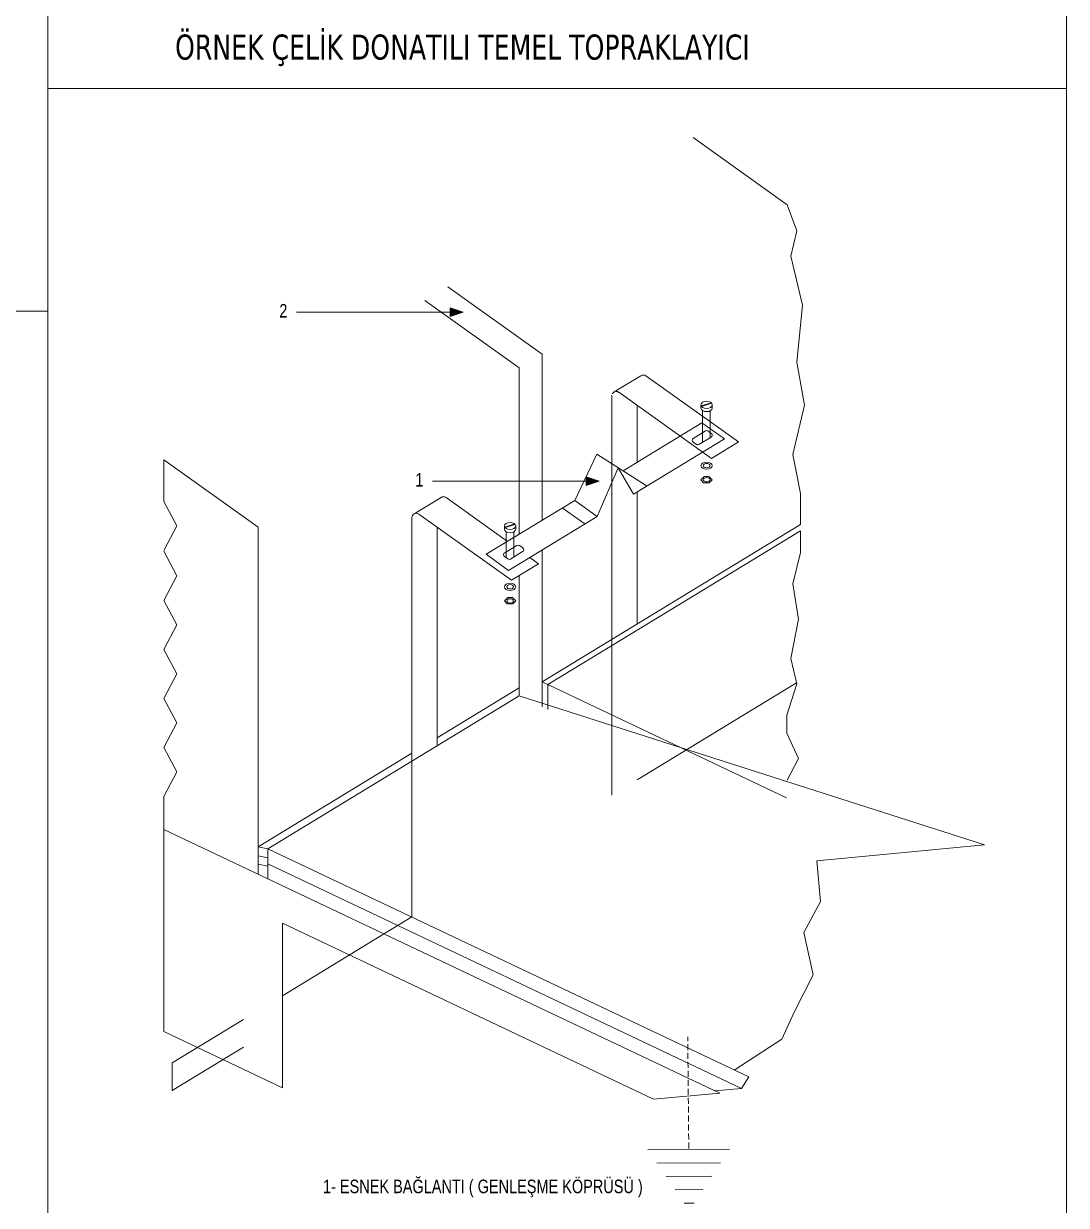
# Model space of a CAD drawing. Header units: millimetres. Extents: x -25043 to 36072, y 3768 to 12000.
# Drawn here: x -20596 to -18376, y 6624 to 9141 of the extents above; entities that cross this region are included whole.
import ezdxf

# ---------------------------------------------------------------- set-up
doc = ezdxf.new("R2010")
doc.units = ezdxf.units.MM
for name, pattern in [('DASHED', [19.05, 12.7, -6.35]), ('HIDDEN', [9.525, 6.35, -3.175]), ('SOLID_LINE', [0])]:
    doc.linetypes.add(name, pattern=pattern)
doc.layers.add('AHAT', color=4, linetype='Continuous', lineweight=30)
doc.layers.add('SEMBOL', color=3, linetype='Continuous', lineweight=18)
for name, color, linetype in [('CEVRE', 9, 'Continuous'), ('MIMARI', 2, 'SOLID_LINE'), ('topraklama', 3, 'DASHED'), ('YAZI', 7, 'Continuous'), ('YazılarY.', 7, 'Continuous')]:
    doc.layers.add(name, color=color, linetype=linetype)
doc.styles.add('2', font='wturkce.shx', dxfattribs={"height": 0.2})
doc.styles.add('ROMANS', font='tahoma.ttf')

# ---------------------------------------------------------------- blocks, each defined once
blk = doc.blocks.new('Topraklama')
at = {"layer": 'SEMBOL'}
for p, q in [((-18.29, 0), (18.29, 0)), ((-14.26, -6), (14.26, -6)), ((-10.24, -12), (10.24, -12)), ((-6.21, -18), (6.21, -18)), ((-2.19, -24), (2.19, -24))]:
    blk.add_line(p, q, dxfattribs=at)

msp = doc.modelspace()

# ---------------------------------------------------------------- hatches: boundary and pattern name
at = {"layer": 'MIMARI', "linetype": 'Continuous', "lineweight": 0}
for points in [[(-19687.8, 8535.2), (-19687.8, 8517), (-19660.5, 8526.1)], [(-19398.3, 8175.1), (-19398.3, 8157), (-19371.1, 8166.1)]]:
    msp.add_hatch(color=256, dxfattribs=at).paths.add_polyline_path(points)

# ---------------------------------------------------------------- linework, layer by layer
at = {"layer": 'AHAT', "linetype": 'Continuous', "lineweight": 0}
for p, q in [((-19338.7, 8356.1), (-19281.7, 8390.8)), ((-19074.1, 8249.7), (-19271.1, 8390.4)), ((-19343.9, 7861.6), (-19343.9, 8347.5)), ((-19131.6, 8214.6), (-19328.7, 8355.4)), ((-19153.4, 8326.3), (-19132.1, 8333)), ((-19152.8, 8325.4), (-19131.3, 8332.1)), ((-19290.1, 8206), (-19290.1, 8327.8)), ((-19154, 8328.8), (-19154, 8321.9)), ((-19150.4, 8248.8), (-19150.4, 8316.6)), ((-19134.2, 8258.6), (-19134.2, 8316.2)), ((-19130.2, 8328.8), (-19130.2, 8321.9)), ((-19319.7, 8188), (-19151.9, 8290.2)), ((-19104.2, 8256.1), (-19151.9, 8290.2)), ((-19170.5, 8257.3), (-19144.5, 8273.2)), ((-19158.3, 8244), (-19132.3, 8259.8)), ((-19132, 8267.8), (-19139.2, 8273)), ((-19297.4, 8138.4), (-19104.2, 8256.1)), ((-19163.6, 8244.2), (-19170.8, 8249.3)), ((-19131.6, 8214.6), (-19074.1, 8249.7)), ((-19422.7, 8125.3), (-19375.9, 8223.6)), ((-19375.9, 8223.6), (-19268.8, 8155.8)), ((-19330.5, 8194.8), (-19375, 8091.2)), ((-19330.5, 8194.8), (-19297.4, 8138.4)), ((-19154, 8169.3), (-19147.1, 8176.3)), ((-19154, 8169.3), (-19148.5, 8162.8)), ((-19148.5, 8162.8), (-19136.4, 8162.8)), ((-19147.1, 8176.3), (-19137.1, 8176.3)), ((-19137.1, 8176.3), (-19130.2, 8169.3)), ((-19130.2, 8169.3), (-19136.4, 8162.8)), ((-19764.4, 8096.8), (-19707.5, 8131.5)), ((-19566.3, 8037.8), (-19696.9, 8131.1)), ((-19290.1, 7861.6), (-19290.1, 8142.9)), ((-19611.4, 8010.3), (-19422.7, 8125.3)), ((-19401.6, 8074.9), (-19449.4, 8109)), ((-19375, 8091.2), (-19422.7, 8125.3)), ((-19769.7, 7602.3), (-19769.7, 8088.2)), ((-19557.4, 7955.3), (-19754.5, 8096)), ((-19563.6, 7976.2), (-19375, 8091.2)), ((-19715.8, 7602.3), (-19715.8, 8068.5)), ((-19572.3, 8070.7), (-19572.3, 8063.8)), ((-19571.7, 8068.3), (-19550.4, 8074.9)), ((-19571.1, 8067.3), (-19549.6, 8074)), ((-19568.7, 8003), (-19568.7, 8058.5)), ((-19552.5, 8004.7), (-19552.5, 8058.1)), ((-19548.5, 8070.7), (-19548.5, 8063.8)), ((-19563.6, 7976.2), (-19611.4, 8010.3)), ((-19565.1, 8000.4), (-19572.3, 8005.5)), ((-19572, 8013.5), (-19546, 8029.4)), ((-19559.8, 8000.2), (-19533.8, 8016)), ((-19533.5, 8024.1), (-19540.7, 8029.2)), ((-19557.4, 7955.3), (-19499.9, 7990.4)), ((-19499.9, 7990.4), (-19518.5, 8003.7)), ((-19572.3, 7911.3), (-19565.4, 7918.2)), ((-19572.3, 7911.3), (-19566.8, 7904.8)), ((-19566.8, 7904.8), (-19554.7, 7904.8)), ((-19565.4, 7918.2), (-19555.4, 7918.2)), ((-19555.4, 7918.2), (-19548.5, 7911.3)), ((-19548.5, 7911.3), (-19554.7, 7904.8)), ((-20280.3, 6927), (-20128.2, 7019.6)), ((-20280.3, 6868), (-20128.2, 6960.6)), ((-20280.3, 6927), (-20280.3, 6868))]:
    msp.add_line(p, q, dxfattribs=at)
at = {"layer": 'AHAT', "linetype": 'DASHED', "lineweight": 0, "ltscale": 100}
for p, q in [((-19343.9, 7497.3), (-19343.9, 7861.6)), ((-19290.1, 7530.1), (-18950.7, 7736.8)), ((-19769.7, 7238), (-19769.7, 7602.3)), ((-20045.3, 7070.1), (-19769.7, 7238))]:
    msp.add_line(p, q, dxfattribs=at)
at = {"layer": 'AHAT', "linetype": 'Continuous', "lineweight": 0}
for centre, radius, start, end in [((-19276.7, 8382.6), 9.62, 54.4707, 121.3437), ((-19168, 8253.2), 4.81, 121.3437, 234.4707), ((-19142, 8269.1), 4.81, 54.4707, 121.3437), ((-19134.8, 8263.9), 4.81, 301.3437, 54.4707), ((-19160.8, 8248.1), 4.81, 234.4707, 301.3437), ((-19702.5, 8123.3), 9.62, 54.4707, 121.3437), ((-19760, 8088.2), 9.62, 54.4707, 180), ((-19543.5, 8025.3), 4.81, 54.4707, 121.3437), ((-19569.5, 8009.4), 4.81, 121.3437, 234.4707), ((-19536.3, 8020.1), 4.81, 301.3437, 54.4707), ((-19562.3, 8004.3), 4.81, 234.4707, 301.3437)]:
    msp.add_arc(centre, radius, start, end, dxfattribs=at)
at = {"layer": 'AHAT', "linetype": 'HIDDEN', "lineweight": 0}
msp.add_arc((-19334.3, 8347.5), 9.62, 54.4707, 180, dxfattribs=at)
at = {"layer": 'AHAT', "linetype": 'Continuous', "lineweight": 0}
for centre, major_axis in [((-19142.1, 8328.8), (-11.9, 0)), ((-19142.1, 8199.1), (-11.9, 0)), ((-19141.9, 8199.2), (-7.17, 0)), ((-19141.9, 8169.2), (-7.17, 0)), ((-19560.4, 8070.7), (-11.9, 0)), ((-19560.4, 7941), (-11.9, 0)), ((-19560.2, 7941.1), (-7.17, 0)), ((-19560.2, 7911.1), (-7.17, 0))]:
    msp.add_ellipse(centre, major_axis=major_axis, ratio=0.641247, dxfattribs=at)
for centre in [(-19142.1, 8321.9), (-19560.4, 8063.8)]:
    msp.add_ellipse(centre, major_axis=(11.9, 0), ratio=0.641247, start_param=3.141593, end_param=6.283185, dxfattribs=at)
at = {"layer": 'CEVRE', "lineweight": 0}
msp.add_lwpolyline([(-18375.9, 9002.9), (-20545.1, 9002.9), (-20545.1, 10909.9), (-18375.9, 10909.9)], close=True, dxfattribs=at)
at = {"layer": 'MIMARI', "linetype": 'Continuous', "lineweight": 0}
for p, q in [((-18970.1, 8754.9), (-19170.9, 8898.3)), ((-18950.1, 8699.7), (-18970.1, 8754.9)), ((-18962.7, 8645.4), (-18950.1, 8699.7)), ((-18937.6, 8540.9), (-18962.7, 8645.4)), ((-19492.1, 8437), (-19692.9, 8580.4)), ((-19540.9, 8407.3), (-19741.7, 8550.7)), ((-19660.5, 8526.1), (-19687.8, 8535.2)), ((-19687.8, 8535.2), (-19687.8, 8517)), ((-18950.1, 8419.6), (-18937.6, 8540.9)), ((-19660.5, 8526.1), (-20015, 8526.1)), ((-19660.5, 8526.1), (-19687.8, 8517)), ((-19492.1, 8083), (-19492.1, 8437)), ((-18933.4, 8327.7), (-18950.1, 8419.6)), ((-19540.9, 8053.3), (-19540.9, 8407.3)), ((-18958.5, 8223.2), (-18933.4, 8327.7)), ((-20298.1, 8123), (-20298.1, 8211.8)), ((-20097.3, 8068.4), (-20298.1, 8211.8)), ((-18941.8, 8139.6), (-18958.5, 8223.2)), ((-19371.1, 8166.1), (-19725.5, 8166.1)), ((-19371.1, 8166.1), (-19398.3, 8175.1)), ((-19398.3, 8175.1), (-19398.3, 8157)), ((-19371.1, 8166.1), (-19398.3, 8157)), ((-18941.8, 8073.7), (-18941.8, 8139.6)), ((-20298.1, 8123), (-20269.8, 8070.8)), ((-20298.1, 8018.6), (-20269.8, 8070.8)), ((-20097.3, 7328.8), (-20097.3, 8068.4)), ((-19492.1, 7738.5), (-18941.8, 8073.7)), ((-19479.8, 7732.7), (-18941.8, 8060.4)), ((-18941.8, 8051.8), (-18941.8, 8060.4)), ((-18941.8, 8014.2), (-18941.8, 8051.8)), ((-20298.1, 8016.7), (-20269.8, 7964.5)), ((-19492.1, 7685.7), (-19492.1, 8019.8)), ((-18958.5, 7947.3), (-18941.8, 8014.2)), ((-20298.1, 7912.3), (-20269.8, 7964.5)), ((-19540.9, 7708.8), (-19540.9, 7965.4)), ((-18946, 7872.1), (-18958.5, 7947.3)), ((-20298.1, 7912.3), (-20269.8, 7860.1)), ((-20298.1, 7807.8), (-20269.8, 7860.1)), ((-18962.7, 7788.5), (-18946, 7872.1)), ((-20298.1, 7807.8), (-20269.8, 7755.6)), ((-18950.1, 7734.1), (-18962.7, 7788.5)), ((-20298.1, 7703.4), (-20269.8, 7755.6)), ((-19492.1, 7738.5), (-18971.7, 7491.8)), ((-19479.8, 7679.8), (-19479.8, 7732.7)), ((-18971, 7667.5), (-18950.1, 7734.1)), ((-20298.1, 7703.4), (-20269.8, 7651.2)), ((-20076.4, 7382.7), (-19540.9, 7708.8)), ((-19715.8, 7619.6), (-19540.9, 7726.1)), ((-19540.9, 7708.8), (-18550.1, 7391.2)), ((-18971, 7629.6), (-18971, 7667.5)), ((-20298.1, 7599), (-20269.8, 7651.2)), ((-18946, 7575.3), (-18971, 7629.6)), ((-20298.1, 7599), (-20269.8, 7546.8)), ((-20097.3, 7387.3), (-19769.7, 7586.8)), ((-18970.1, 7529), (-18946, 7575.3)), ((-20298.1, 7494.6), (-20269.8, 7546.8)), ((-20298.1, 6994.1), (-20298.1, 7494.6)), ((-20298.1, 7423.9), (-19113.6, 6862.4)), ((-20097.3, 7387.3), (-20076.4, 7382.7)), ((-20076.4, 7318.8), (-20076.4, 7382.7)), ((-20076.4, 7382.7), (-19052, 6897.1)), ((-18907.6, 7357.2), (-18550.1, 7391.2)), ((-20097.3, 7368.1), (-20076.4, 7363.6)), ((-20097.3, 7350.5), (-20076.4, 7345.9)), ((-20076.4, 7350.8), (-19067.7, 6872.6)), ((-18899.8, 7271.1), (-18907.6, 7357.2)), ((-18935, 7204.6), (-18899.8, 7271.1)), ((-20045.3, 6874.2), (-20045.3, 7224.3)), ((-20045.3, 7224.3), (-19254.9, 6849.6)), ((-18915.4, 7114.6), (-18935, 7204.6)), ((-18954.6, 7036.3), (-18915.4, 7114.6)), ((-18982, 6977.6), (-18954.6, 7036.3)), ((-20298.1, 6994.1), (-20045.3, 6874.2)), ((-19083, 6911.8), (-18982, 6977.6)), ((-19124.2, 6867.4), (-19067.7, 6872.6)), ((-19067.7, 6872.6), (-19052, 6897.1)), ((-19254.9, 6849.6), (-19113.6, 6862.4))]:
    msp.add_line(p, q, dxfattribs=at)
at = {"layer": 'topraklama', "lineweight": 0}
msp.add_line((-19180, 6744.9), (-19182.1, 6982.3), dxfattribs=at)
at = {"layer": 'YAZI', "lineweight": 0}
for points in [[(-22693.8, 10909.9), (-20545.1, 10909.9), (-20545.1, 8528), (-22693.8, 8528)], [(-20545.1, 9002.9), (-18375.9, 9002.9), (-18375.9, 6091.3), (-20545.1, 6091.3)], [(-22693.8, 8528), (-20545.1, 8528), (-20545.1, 6091.3), (-22693.8, 6091.3)]]:
    msp.add_lwpolyline(points, close=True, dxfattribs=at)

# ---------------------------------------------------------------- block references
at = {"layer": 'SEMBOL', "lineweight": 0, "xscale": 4.748895797172921, "yscale": 4.748895797172921, "zscale": 4.748895797172921, "rotation": 0.4934399561787992}
msp.add_blockref('Topraklama', (-19180.2, 6742.3), dxfattribs=at)

# ---------------------------------------------------------------- texts
at = {"layer": 'YAZI', "linetype": 'Continuous', "lineweight": 0, "style": '2', "width": 0.8}
for s, height, p in [('2', 28.8, (-20051.9, 8514.7)), ('1', 28.8, (-19762.4, 8154.6)), ('1- ESNEK BAĞLANTI ( GENLEŞME KÖPRÜSÜ )', 28.85, (-19958.8, 6649.5))]:
    msp.add_text(s, height=height, dxfattribs=at).set_placement(p)
at = {"layer": 'YazılarY.', "color": 3, "lineweight": 0, "style": 'ROMANS', "width": 0.85}
msp.add_text('ÖRNEK ÇELİK DONATILI TEMEL TOPRAKLAYICI', height=53.425, dxfattribs=at).set_placement((-20273.9, 9064.1, -2404.1))

doc.saveas('drawing.dxf')
